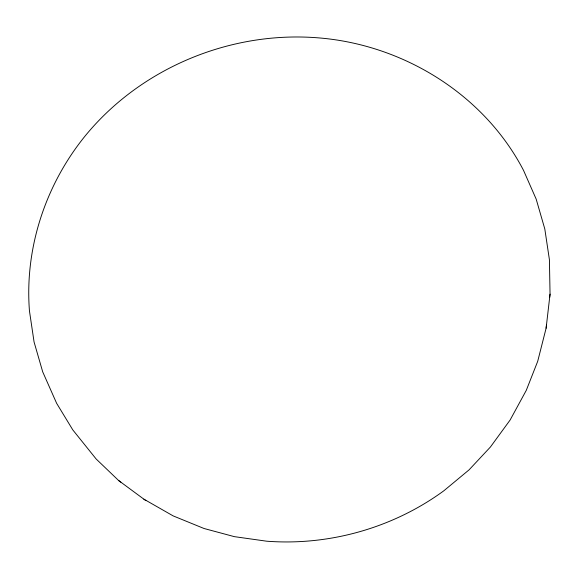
<?xml version="1.0" encoding="UTF-8"?>
<svg xmlns="http://www.w3.org/2000/svg" width="579" height="579" viewBox="0 0 579 579"><rect width="100%" height="100%" fill="white"/><g stroke="black" fill="none" stroke-linecap="round" stroke-linejoin="round"><path stroke-width="0.87" d="M143.838 499.149L173.157 515.896L204.047 528.504L234.35 536.646L266.673 541.199C329.321 545.954 393.105 527.874 443.84 490.789L469.055 469.866L490.406 447.024L510.113 420.028L526.282 390.34L537.71 361.296L546.106 328.221L546.453 325.13M549.681 297.374L550.05 294.139L549.413 259.725L544.81 228.973L536.176 199.118L523.539 170.392C483.972 94.239 402.875 44.438 317.98 37.83C230.978 30.832 141.819 67.461 86.061 134.856L85.953 134.979C45.85 183.854 24.477 247.732 29.457 310.959L34.067 341.972L42.701 371.834L56.633 403.31L72.809 429.922L96.15 458.988L118.63 480.527L145.843 500.625M546.106 328.221L550.05 294.139M118.63 480.527L120.845 482.162"/></g></svg>
